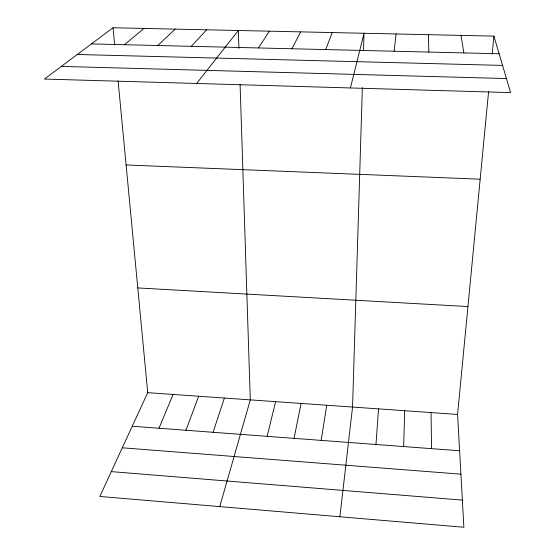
<?xml version="1.0" encoding="UTF-8"?>
<svg xmlns="http://www.w3.org/2000/svg" width="555" height="555" viewBox="0 0 555 555"><rect width="100%" height="100%" fill="white"/><g stroke="black" fill="none" stroke-linecap="round" stroke-linejoin="round"><path stroke-width="0.83" d="M362.36 87.607L352.55 407.058L339.896 516.76M363.497 50.588L364.024 33.265L350.42 87.947M403.645 446.567L404.706 410.728M375.957 444.493L378.545 408.882M118.111 80.933L147.727 392.662L99.831 496.454L463.883 527.25L457.577 414.439L488.573 91.707M492.181 54.168L493.915 36.117L113.053 27.75L44.4 79.053L510.6 92.609L493.915 36.117M394.14 51.227L396.097 33.973M321.172 440.392L326.728 405.247M294.067 438.36L301.081 403.443M267.156 436.348L275.606 401.654M219.759 506.597L250.291 399.871L240.093 84.471M213.092 432.296L224.393 398.053M185.946 430.264L198.662 396.242M325.688 49.575L332.223 32.565M158.994 428.245L173.111 394.445M291.909 48.757L300.671 31.871M258.429 47.945L269.383 31.184M196.609 83.479L238.352 30.504L238.927 48.431M191.343 46.322L206.633 29.803M157.745 45.51L175.186 29.117M124.445 44.705L143.988 28.43M91.436 43.907L499.125 53.773M77.263 54.494L502.566 65.414M61.328 66.399L506.451 78.56M126.089 164.967L480.172 179.196M137.772 287.927L467.941 306.568M147.727 392.662L457.577 414.439M132.229 426.24L459.609 450.757M122.28 447.802L460.914 474.171M111.291 471.618L462.364 500.104M461.038 35.395L463.82 52.912M113.053 27.75L114.691 44.976M428.432 34.681L428.828 52.066M431.055 412.573L431.526 448.655"/></g></svg>
